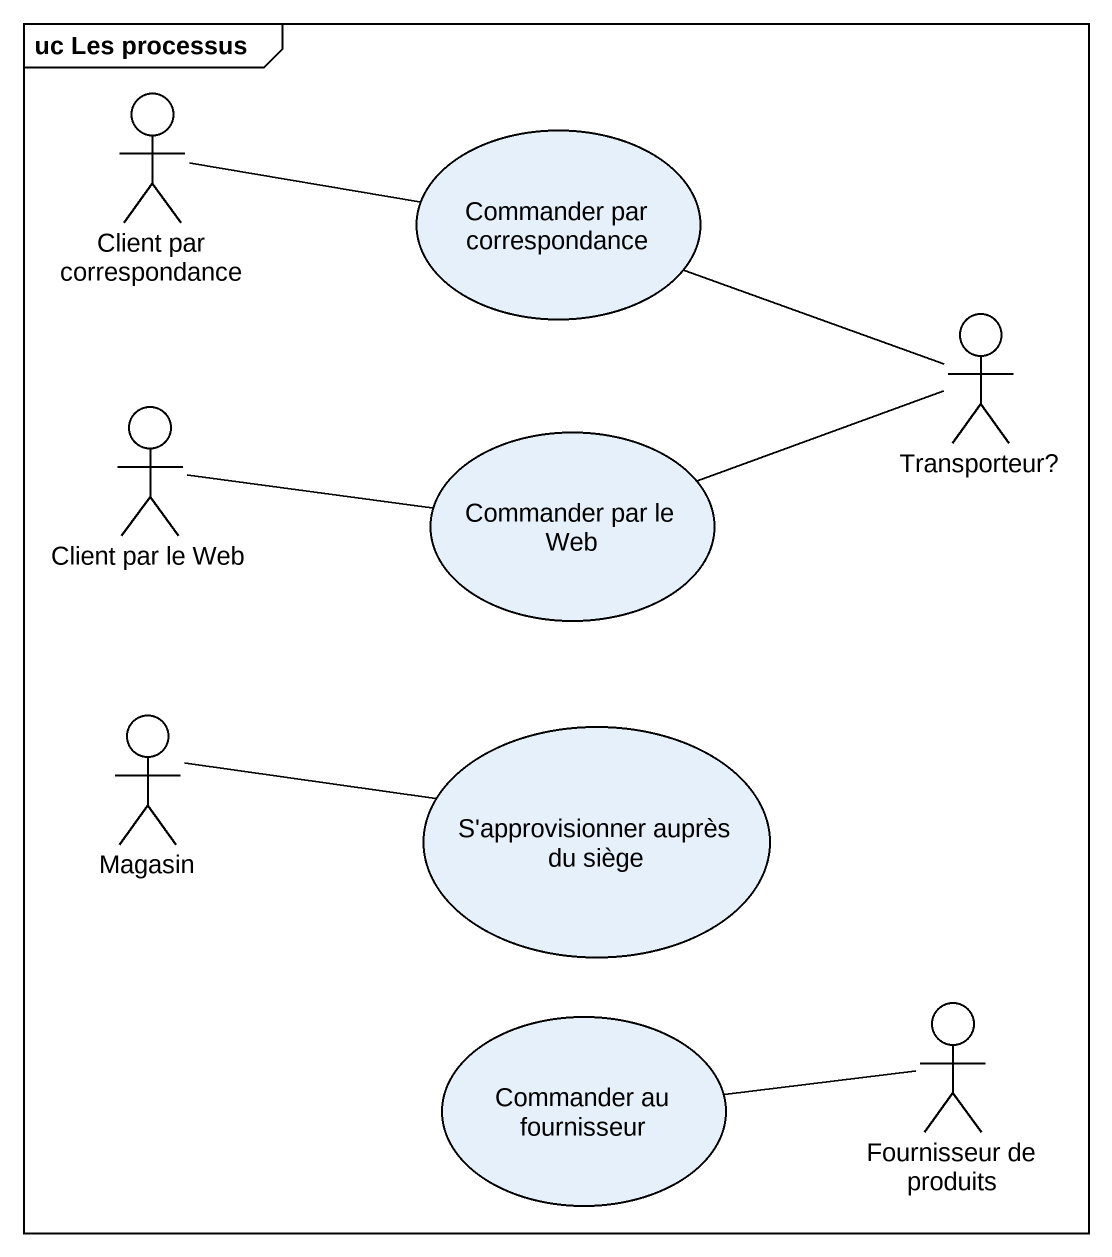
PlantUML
@startuml
mainframe uc Les processus
actor "Client par correspondance" as Client_par_correspondance
usecase "Commander par correspondance" as Commander_par_correspondance
actor "Transporteur?" as Transporteur
actor "Client par le Web" as Client_par_le_Web
usecase "Commander par le Web" as Commander_par_le_Web
actor Magasin
usecase "S'approvisionner auprès du siège" as S_approvisionner_auprès_du
usecase "Commander au fournisseur" as Commander_au_fournisseur
actor "Fournisseur de produits" as Fournisseur_de_produits
Client_par_correspondance -right- Commander_par_correspondance
Commander_par_correspondance -right- Transporteur
Client_par_le_Web -right- Commander_par_le_Web
Commander_par_le_Web -right- Transporteur
Magasin -right- S_approvisionner_auprès_du
Commander_au_fournisseur -right- Fournisseur_de_produits
@enduml
